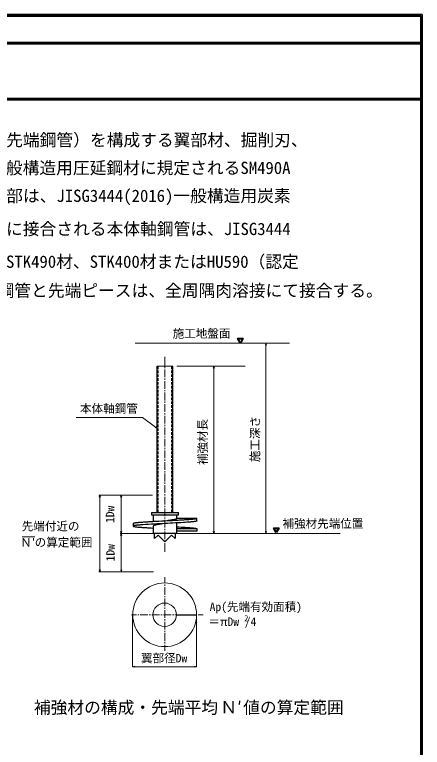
# Model space of a CAD drawing. Units: millimetres, scale not verified. Extents: x -39573 to 39398, y -27228 to 27333.
# Drawn here: x 25551 to 39398, y 2425 to 27333 of the extents above; entities that cross this region are included whole.
import ezdxf
from ezdxf.enums import TextEntityAlignment as Align

# ---------------------------------------------------------------- set-up
doc = ezdxf.new("R2010")
doc.units = ezdxf.units.MM
doc.header["$LTSCALE"] = 100
doc.layers.add('0-0', color=7, linetype='Continuous', lineweight=9)
doc.styles.add('MS Gothic', font='')
doc.styles.add('ＭＳ ゴシック', font='')
doc.styles.get('MS Gothic').set_extended_font_data('MS Gothic')
doc.styles.get('ＭＳ ゴシック').set_extended_font_data('MS Gothic')

msp = doc.modelspace()

# ---------------------------------------------------------------- linework, layer by layer
at = {"layer": '0-0', "lineweight": 35}
for p, q in [((39397.7, 27332.9), (-39573, 27332.9)), ((-39525.6, 27285.4), (39350.3, 27285.4)), ((39350.3, 27285.4), (39350.3, -27180.6)), ((39397.7, 27285.4), (39397.7, 27332.9)), ((39397.7, -27228), (39397.7, 27332.9)), ((39350.3, 26384.6), (-39525.6, 26384.6)), ((-39525.6, 26337.2), (39350.3, 26337.2)), ((39397.7, 26337.2), (39397.7, 26384.6)), ((39350.3, 24488.1), (-39525.6, 24488.1)), ((-39525.6, 24440.6), (39350.3, 24440.6)), ((39397.7, 24440.6), (39397.7, 24488.1))]:
    msp.add_line(p, q, dxfattribs=at)
at = {"layer": '0-0', "lineweight": 15}
for p, q in [((29644.3, 16167.4), (34887.4, 16167.4)), ((34084.4, 16167.4), (34084.4, 16097.9)), ((31054.6, 15387.7), (33385.9, 15387.7)), ((27635.2, 13637.5), (29897.7, 13637.5)), ((30389.3, 13267.2), (30344.4, 13324)), ((30230.8, 10995), (28407, 10995)), ((28441.7, 10995), (28441.7, 10924.7)), ((29168, 10995), (29168, 10924.7)), ((28441.7, 8390.6), (28441.7, 10924.7)), ((29168, 10924.7), (29168, 9764.4)), ((29168, 9694.9), (29168, 9764.4)), ((32315.8, 9694.1), (32315.8, 9764.4)), ((30221.5, 9694.9), (29133.3, 9694.9)), ((30221.5, 9694.1), (29134.1, 9694.1)), ((29168, 9694.1), (29168, 9624.6)), ((29168, 9624.6), (29168, 8393.1)), ((30221.5, 9694.1), (36612.3, 9694.1)), ((30891, 9693.2), (32957.3, 9693.2)), ((30234.2, 8395.7), (28411.2, 8390.6)), ((28446, 8390.6), (28446, 8460.9)), ((30269.8, 8395.7), (29136.7, 8392.3)), ((29172.3, 8393.1), (29171.4, 8462.6)), ((29562.1, 5167.7), (29631.6, 5167.7)), ((29631.6, 5167.7), (31660.6, 5167.7)), ((31730.9, 5167.7), (31660.6, 5167.7))]:
    msp.add_line(p, q, dxfattribs=at)
at = {"layer": '0-0'}
for p, q in [((30656.3, 15704.6), (30656.3, 15402.1)), ((30430.8, 15280.9), (30430.8, 15387.7)), ((30430.8, 15149.5), (30430.8, 15236.8)), ((30656.3, 15358.8), (30656.3, 15314.8)), ((30656.3, 15271.5), (30656.3, 15008.8)), ((30880.9, 15280.9), (30880.9, 15387.7)), ((30880.9, 15149.5), (30880.9, 15236.8)), ((30430.8, 15018.1), (30430.8, 15105.4)), ((30430.8, 14886.8), (30430.8, 14974.9)), ((30656.3, 14964.8), (30656.3, 14921.5)), ((30880.9, 15018.1), (30880.9, 15105.4)), ((30880.9, 14886.8), (30880.9, 14974.9)), ((30430.8, 14756.3), (30430.8, 14843.5)), ((30430.8, 14624.9), (30430.8, 14712.2)), ((30656.3, 14877.5), (30656.3, 14615.6)), ((30880.9, 14756.3), (30880.9, 14843.5)), ((30880.9, 14624.9), (30880.9, 14712.2)), ((30430.8, 14493.5), (30430.8, 14580.8)), ((30430.8, 14362.2), (30430.8, 14449.5)), ((30656.3, 14571.5), (30656.3, 14528.3)), ((30656.3, 14484.2), (30656.3, 14221.5)), ((30880.9, 14493.5), (30880.9, 14580.8)), ((30880.9, 14362.2), (30880.9, 14449.5)), ((30430.8, 14230.8), (30430.8, 14318.9)), ((30880.9, 14230.8), (30880.9, 14318.9)), ((30430.8, 14100.3), (30430.8, 14187.6)), ((30430.8, 13968.9), (30430.8, 14056.2)), ((30656.3, 14178.3), (30656.3, 14134.2)), ((30656.3, 14091), (30656.3, 13828.2)), ((30880.9, 14100.3), (30880.9, 14187.6)), ((30880.9, 13968.9), (30880.9, 14056.2)), ((30430.8, 13837.6), (30430.8, 13924.8)), ((30430.8, 13706.2), (30430.8, 13794.3)), ((30656.3, 13785), (30656.3, 13740.9)), ((30880.9, 13837.6), (30880.9, 13924.8)), ((30880.9, 13706.2), (30880.9, 13794.3)), ((30430.8, 13575.7), (30430.8, 13663)), ((30430.8, 13444.3), (30430.8, 13531.6)), ((30656.3, 13696.9), (30656.3, 13435)), ((30880.9, 13575.7), (30880.9, 13663)), ((30880.9, 13444.3), (30880.9, 13531.6)), ((30430.8, 13312.9), (30430.8, 13400.2)), ((30430.8, 13181.6), (30430.8, 13268.9)), ((30656.3, 13390.9), (30656.3, 13347.7)), ((30656.3, 13303.6), (30656.3, 13040.9)), ((30880.9, 13312.9), (30880.9, 13400.2)), ((30880.9, 13181.6), (30880.9, 13268.9)), ((30430.8, 13051.1), (30430.8, 13138.4)), ((30430.8, 12919.7), (30430.8, 13007)), ((30656.3, 12997.7), (30656.3, 12953.6)), ((30880.9, 13051.1), (30880.9, 13138.4)), ((30880.9, 12919.7), (30880.9, 13007)), ((30430.8, 12788.3), (30430.8, 12875.6)), ((30430.8, 12657), (30430.8, 12744.3)), ((30656.3, 12910.4), (30656.3, 12647.7)), ((30880.9, 12788.3), (30880.9, 12875.6)), ((30880.9, 12657), (30880.9, 12744.3)), ((30430.8, 12525.6), (30430.8, 12613.7)), ((30430.8, 12395.1), (30430.8, 12482.4)), ((30656.3, 12604.4), (30656.3, 12560.4)), ((30656.3, 12516.3), (30656.3, 12254.4)), ((30880.9, 12525.6), (30880.9, 12613.7)), ((30880.9, 12395.1), (30880.9, 12482.4)), ((30430.8, 12263.7), (30430.8, 12351)), ((30430.8, 12132.4), (30430.8, 12219.7)), ((30656.3, 12210.3), (30656.3, 12167.1)), ((30880.9, 12263.7), (30880.9, 12351)), ((30880.9, 12132.4), (30880.9, 12219.7)), ((30430.8, 12001), (30430.8, 12088.3)), ((30430.8, 11870.5), (30430.8, 11957.8)), ((30656.3, 12123), (30656.3, 11860.3)), ((30880.9, 12001), (30880.9, 12088.3)), ((30880.9, 11870.5), (30880.9, 11957.8)), ((30430.8, 11739.1), (30430.8, 11826.4)), ((30656.3, 11817.1), (30656.3, 11773)), ((30656.3, 11729.8), (30656.3, 11467.1)), ((30880.9, 11739.1), (30880.9, 11826.4)), ((30430.8, 11607.7), (30430.8, 11695)), ((30430.8, 11476.4), (30430.8, 11563.7)), ((30880.9, 11607.7), (30880.9, 11695)), ((30880.9, 11476.4), (30880.9, 11563.7)), ((30430.8, 11345), (30430.8, 11433.2)), ((30430.8, 11214.5), (30430.8, 11301.8)), ((30656.3, 11423.8), (30656.3, 11379.8)), ((30656.3, 11335.7), (30656.3, 11073.8)), ((30880.9, 11345), (30880.9, 11433.2)), ((30880.9, 11214.5), (30880.9, 11301.8)), ((30430.8, 11083.1), (30430.8, 11170.4)), ((30430.8, 10951.8), (30430.8, 11039.1)), ((30656.3, 11029.8), (30656.3, 10986.5)), ((30880.9, 11083.1), (30880.9, 11170.4)), ((30880.9, 10951.8), (30880.9, 11039.1)), ((30430.8, 10820.4), (30430.8, 10908.6)), ((30430.8, 10689.9), (30430.8, 10777.2)), ((30656.3, 10942.5), (30656.3, 10680.6)), ((30880.9, 10820.4), (30880.9, 10908.6)), ((30880.9, 10689.9), (30880.9, 10777.2)), ((30430.8, 10558.5), (30430.8, 10645.8)), ((30430.8, 10407.7), (30430.8, 10514.5)), ((30656.3, 10636.5), (30656.3, 10592.4)), ((30656.3, 10549.2), (30656.3, 10286.5)), ((30880.9, 10558.5), (30880.9, 10645.8)), ((30880.9, 10407.7), (30880.9, 10514.5)), ((30655.3, 10243.3), (30655.3, 10199.2)), ((30655.3, 10155.1), (30655.3, 9893.2)), ((30655.3, 9849.2), (30655.3, 9805.9)), ((30655.3, 9761.9), (30655.3, 9500)), ((25807.4, 9582.3), (26235.2, 9582.3)), ((30655.3, 9455.9), (30655.3, 9411.8)), ((30656.3, 9368.6), (30656.3, 9066.1)), ((30646.1, 8006.8), (30646.1, 8206)), ((30646.1, 7919.5), (30646.1, 7963.6)), ((30646.1, 7613.6), (30646.1, 7875.5)), ((30646.1, 7526.3), (30646.1, 7569.5)), ((30646.1, 7220.3), (30646.1, 7482.2)), ((30646.1, 7132.2), (30646.1, 7176.3)), ((30646.1, 6826.2), (30646.1, 7089)), ((29518.1, 6931.3), (29685, 6931.3)), ((29552.7, 6930.7), (29552.7, 5167.7)), ((29729.1, 6931.3), (29773.2, 6931.3)), ((29816.4, 6931.3), (30079.1, 6931.3)), ((30122.3, 6931.3), (30166.4, 6931.3)), ((30210.5, 6931.3), (30472.4, 6931.3)), ((30516.4, 6931.3), (30559.7, 6931.3)), ((30603.7, 6931.3), (30865.6, 6931.3)), ((30646.1, 6739), (30646.1, 6783)), ((30909.7, 6931.3), (30953.7, 6931.3)), ((30997, 6931.3), (31259.7, 6931.3)), ((31302.9, 6931.3), (31347, 6931.3)), ((31391.1, 6931.3), (31652.9, 6931.3)), ((31697, 6931.3), (31740.2, 6931.3)), ((31730.9, 6931.3), (31730.9, 5167.7)), ((31784.3, 6931.3), (31951.3, 6931.3)), ((30646.1, 6433), (30646.1, 6695.7)), ((30646.1, 6345.7), (30646.1, 6388.9)), ((30646.1, 6039.8), (30646.1, 6301.6)), ((30646.1, 5951.6), (30646.1, 5995.7)), ((30646.1, 5709.2), (30646.1, 5908.4))]:
    msp.add_line(p, q, dxfattribs=at)
at = {"layer": '0-0', "lineweight": 25}
for p, q in [((30389.3, 10407.7), (30389.3, 15387.7)), ((30923.2, 10407.7), (30923.2, 15387.7)), ((30201, 10407.7), (30201, 10323.8)), ((30201, 10407.7), (31110.4, 10407.7)), ((30201, 10323.8), (31110.4, 10323.8)), ((30256.1, 10323.8), (30256.1, 10096.6)), ((30388.3, 10407.7), (30922.2, 10407.7)), ((31055.3, 10205.1), (31055.3, 10323.8)), ((31110.4, 10323.8), (31110.4, 10407.7)), ((29571.3, 10029.7), (29571.3, 9945.8)), ((31740.1, 10205.1), (31055.3, 10205.1)), ((31055.3, 9694.1), (31055.3, 10054.3)), ((31740.1, 10121.2), (31740.1, 10205.1)), ((30256.1, 9945.8), (30256.1, 9694.1)), ((31055.3, 9771.2), (31055.3, 9855.1)), ((31740.1, 9771.2), (31055.3, 9771.2)), ((31740.1, 9855.1), (31740.1, 9771.2)), ((31055.3, 9694.1), (30256.1, 9694.1)), ((30655.3, 9414.4), (30883.3, 9641.5)), ((31046.1, 6931.3), (31730.9, 6931.3))]:
    msp.add_line(p, q, dxfattribs=at)
at = {"layer": '0-0', "lineweight": 13}
msp.add_line((30923.2, 15387.7), (30389.3, 15387.7), dxfattribs=at)
at = {"layer": '0-0', "lineweight": 40}
for points in [[(33218.5, 16167.4), (33130.4, 16319.1), (33305.8, 16319.1)], [(34438.7, 9727.1), (34351.4, 9878), (34526.8, 9878)]]:
    msp.add_lwpolyline(points, close=True, dxfattribs=at)
at = {"layer": '0-0', "lineweight": 15}
for points in [[(34065.8, 16097.9), (34084.4, 16167.4), (34103.1, 16097.9)], [(34084.4, 16167.4), (34084.4, 9694.1), (34103.1, 9764.4)], [(32315.8, 9694.1), (32315.8, 15387.7), (32297.2, 15317.3)], [(32334.5, 15317.3), (32315.8, 15387.7), (32315.8, 15317.3)], [(29897.7, 13637.5), (30333.4, 13308.7), (30389.3, 13267.2), (30322.3, 13294.3)], [(28423.1, 10924.7), (28441.7, 10995), (28461.2, 10924.7)], [(29149.4, 10924.7), (29168, 10995), (29186.7, 10924.7)], [(29186.7, 9764.4), (29168, 9694.9), (29149.4, 9764.4)], [(32334.5, 9764.4), (32315.8, 9694.1), (32297.2, 9764.4)], [(34065.8, 9764.4), (34084.4, 9694.1), (34084.4, 9764.4)], [(29149.4, 9624.6), (29168, 9694.1), (29186.7, 9624.6)], [(28426.5, 8460.9), (28446, 8390.6), (28464.6, 8460.9)], [(29152.8, 8462.6), (29172.3, 8393.1), (29190.9, 8462.6)], [(29631.6, 5149), (29562.1, 5167.7), (29631.6, 5186.3)], [(31660.6, 5186.3), (31730.9, 5167.7), (31660.6, 5149)]]:
    msp.add_lwpolyline(points, dxfattribs=at)
at = {"layer": '0-0', "lineweight": 25}
for points in [[(30655.3, 10117.8), (30549.3, 10111.9), (30444.2, 10106.8), (30409.5, 10104.9), (30374.8, 10103), (30340.1, 10101.1), (30305.4, 10099.2), (30270.7, 10097.3), (30236, 10095.4), (30201.3, 10093.4), (30166.6, 10091.4), (30131.9, 10089.4), (30097.3, 10087.4), (30062.6, 10085.2), (30027.9, 10083.1), (29993.2, 10080.9), (29958.5, 10078.6), (29923.8, 10076.2), (29889.1, 10073.7), (29851.8, 10071.2), (29817.1, 10067.8), (29803.1, 10066.6), (29788.9, 10065.4), (29774.3, 10064.2), (29759.6, 10063), (29744.6, 10061.8), (29729.6, 10060.5), (29714.5, 10059.1), (29699.3, 10057.6), (29684.2, 10055.9), (29669.2, 10054.1), (29654.3, 10052.1), (29639.5, 10049.8), (29625, 10047.3), (29610.7, 10044.6), (29596.8, 10041.5), (29583.2, 10038.2), (29576.4, 10035.6), (29572.2, 10033.1), (29571.3, 10029.7)], [(29783.2, 9981.4), (29762, 9979.7), (29741.7, 9978), (29722.2, 9975.4), (29715, 9974.8), (29707.9, 9974.2), (29700.8, 9973.5), (29693.7, 9972.7), (29686.6, 9971.9), (29679.5, 9971.1), (29672.4, 9970.2), (29665.3, 9969.3), (29658.2, 9968.4), (29651.1, 9967.4), (29644, 9966.4), (29636.9, 9965.4), (29629.8, 9964.3), (29622.7, 9963.2), (29615.7, 9962.1), (29608.6, 9961), (29599.3, 9958.5), (29591.7, 9956.8), (29579.8, 9953.4), (29576.4, 9950.9), (29573, 9949.2), (29571.3, 9947.5), (29571.3, 9945.8), (29572.2, 9944.1), (29574.7, 9941.5), (29578.1, 9939.8), (29582.3, 9938.1), (29588.3, 9936.5), (29615.9, 9931), (29644.3, 9926.1), (29673.2, 9921.9), (29702.7, 9918.1), (29732.5, 9914.8), (29762.7, 9911.9), (29793.1, 9909.3), (29823.6, 9907)], [(31740.1, 10121.2), (31737.6, 10117), (31734.2, 10115.3), (31729.9, 10113.6), (31711.4, 10109), (31692.1, 10105), (31672.2, 10101.4), (31651.8, 10098.2), (31630.9, 10095.4), (31609.8, 10092.9), (31588.3, 10090.7), (31566.8, 10088.7), (31545.2, 10086.9), (31523.6, 10085.3), (31502.3, 10083.7), (31481.1, 10082.1), (31460.3, 10080.6), (31440, 10079), (31420.2, 10077.3), (31401.1, 10075.4), (31346, 10072.1), (31288.4, 10067.8), (31197.2, 10062.4), (31106, 10057.3), (31014.7, 10052.3), (30923.5, 10047.5), (30832.3, 10042.7), (30741, 10038), (30649.8, 10033.4), (30558.5, 10028.7), (30467.3, 10024), (30376.1, 10019.1), (30284.8, 10014.1), (30193.6, 10009), (30102.4, 10003.6), (30011.3, 9997.9), (29920.1, 9991.9), (29829, 9985.6), (29805.2, 9983.1), (29783.2, 9981.4)], [(30655.3, 10033.1), (30577.3, 10022.9), (30565.9, 10020.6), (30550.6, 10018.1), (30532, 10015.3), (30510.7, 10012.3), (30487.3, 10008.9), (30462.3, 10005.3), (30436.3, 10001.3), (30410, 9997), (30383.9, 9992.4), (30358.5, 9987.4), (30334.6, 9982), (30312.6, 9976.3), (30293.2, 9970.1), (30276.9, 9963.6), (30264.3, 9956.6), (30256.1, 9949.2), (30256.1, 9945.8)], [(31740.1, 10205.1), (31738.4, 10201.7), (31735, 10199.2), (31728.2, 10196.6), (31714.6, 10193.3), (31700.6, 10190.2), (31686.3, 10187.5), (31671.7, 10185), (31656.9, 10182.7), (31641.9, 10180.7), (31626.8, 10178.9), (31611.6, 10177.2), (31596.4, 10175.7), (31581.2, 10174.3), (31566.1, 10172.9), (31551.1, 10171.7), (31536.3, 10170.5), (31521.7, 10169.3), (31507.4, 10168.2), (31493.5, 10167), (31458.7, 10163.6), (31422.3, 10161), (31387.6, 10158.6), (31352.9, 10156.3), (31318.2, 10154), (31283.6, 10151.8), (31248.9, 10149.6), (31214.2, 10147.6), (31179.5, 10145.5), (31144.8, 10143.5), (31110.1, 10141.5), (31075.4, 10139.6), (31040.7, 10137.7), (31006, 10135.8), (30971.3, 10133.8), (30936.6, 10131.9), (30901.9, 10130), (30867.2, 10128), (30762.1, 10122.9), (30655.3, 10117.8)], [(31055.3, 10205.1), (31055.3, 10201.7), (31047, 10194.3), (31034.4, 10187.3), (31018, 10180.7), (30998.5, 10174.6), (30976.5, 10168.8), (30952.4, 10163.4), (30927, 10158.4), (30900.8, 10153.8), (30874.4, 10149.5), (30848.4, 10145.5), (30823.3, 10141.9), (30799.8, 10138.5), (30778.5, 10135.5), (30759.9, 10132.7), (30744.6, 10130.2), (30733.3, 10128), (30655.3, 10117.8)], [(29823.6, 9907), (29854.1, 9904.9), (29884.5, 9902.9), (29914.8, 9901), (29944.8, 9899.2), (29974.5, 9897.3), (30003.7, 9895.3), (30032.3, 9893.1), (30060.3, 9890.7), (30123, 9887.3), (30188.3, 9883.1), (30256.1, 9879.7)], [(31055.3, 9921.2), (31129.9, 9917), (31201.1, 9913.6), (31223, 9912.1), (31245, 9910.6), (31266.9, 9909.2), (31288.9, 9907.8), (31311, 9906.4), (31333, 9904.9), (31355, 9903.5), (31377.1, 9902), (31399.1, 9900.5), (31421.1, 9898.9), (31443.1, 9897.3), (31465.1, 9895.7), (31487.1, 9893.9), (31509, 9892.1), (31530.9, 9890.2), (31552.8, 9888.1), (31574.8, 9886.4), (31596, 9883.9), (31603.5, 9883), (31611.6, 9882.1), (31620, 9881.1), (31628.8, 9880.2), (31637.8, 9879.2), (31647.1, 9878.2), (31656.4, 9877.1), (31665.8, 9875.9), (31675.2, 9874.6), (31684.4, 9873.2), (31693.5, 9871.6), (31702.3, 9869.9), (31710.7, 9868), (31718.8, 9865.9), (31726.3, 9863.6), (31733.3, 9861), (31736.7, 9859.3), (31740.1, 9855.1), (31055.3, 9855.1)], [(30655.3, 9414.4), (30428.1, 9641.5), (30306.1, 9519.5), (30306.1, 9694.1)], [(31005.3, 9694.1), (31005.3, 9519.5), (30883.3, 9641.5)]]:
    msp.add_lwpolyline(points, dxfattribs=at)
at = {"layer": '0-0'}
for radius in [1083.6, 397.6]:
    msp.add_circle((30646.1, 6931.3), radius, dxfattribs=at)

# ---------------------------------------------------------------- texts
for s, height, style, p in [('先端ピース（らせん状の鋼板を取り付けた先端鋼管）を構成する翼部材、掘削刃、', 417.1, 'MS Gothic', (14453.4, 22738.5)), ('補強リブおよび上蓋は、JISG3106(2017)一般構造用圧延鋼材に規定されるSM490A', 417.1, 'ＭＳ ゴシック', (14453.4, 21790.2)), ('材とする。また、先端ピースを構成する軸部は、JISG3444(2016)一般構造用炭素', 417.1, 'ＭＳ ゴシック', (14453.4, 20842)), ('鋼鋼管に規定されるSTK490材とする。上部に接合される本体軸鋼管は、JISG3444', 417.1, 'ＭＳ ゴシック', (14453.4, 19715.9)), ('(2016)一般構造用炭素鋼鋼管に規定されるSTK490材、STK400材またはHU590（認定', 417.1, 'ＭＳ ゴシック', (14453.4, 18601.7)), ('番号 MSTL 0542 ）とするとする。本体軸鋼管と先端ピースは、全周隅肉溶接にて接合する。', 417.1, 'ＭＳ ゴシック', (14453.4, 17620.9)), ('施工地盤面', 287.4, 'ＭＳ ゴシック', (30918.1, 16262.1)), ('本体軸鋼管', 287.4, 'ＭＳ ゴシック', (27772.5, 13711)), ('補強材先端位置', 287.4, 'ＭＳ ゴシック', (34649.6, 9801.4)), ('先端付近の', 287.4, 'ＭＳ ゴシック', (25791.8, 9712.3)), ('Ｎ′', 287.4, 'ＭＳ ゴシック', (25741.7, 9155.5)), ('の算定範囲', 287.4, 'ＭＳ ゴシック', (26231.7, 9163.5)), ('Ap(先端有効面積)', 287.4, 'ＭＳ ゴシック', (32174.1, 6972.3)), ('＝πDw /4', 287.4, 'ＭＳ ゴシック', (32132.5, 6466.1)), ('2', 205.3, 'ＭＳ ゴシック', (33351.1, 6650.4)), ('翼部径Dw', 287.4, 'ＭＳ ゴシック', (29844.3, 5224.9)), ('補強材の構成・先端平均   値の算定範囲', 417.1, 'ＭＳ ゴシック', (26203, 3448.2)), ('Ｎ′', 417.1, 'ＭＳ ゴシック', (32537.1, 3452.7))]:
    msp.add_text(s, height=height, dxfattribs=dict(at, style=style)).set_placement(p, align=Align.BOTTOM_LEFT)
at = {"layer": '0-0', "style": 'ＭＳ ゴシック'}
for s, p in [('補強材長', (32167.1, 12020.5)), ('施工深さ', (33947.9, 12119.4)), ('1Dw', (29019.2, 10051)), ('1Dw', (29033, 8747.4))]:
    msp.add_text(s, height=287.4, rotation=90, dxfattribs=at).set_placement(p, align=Align.BOTTOM_LEFT)

doc.saveas('drawing.dxf')
